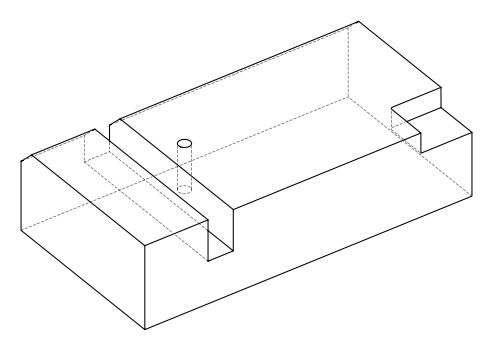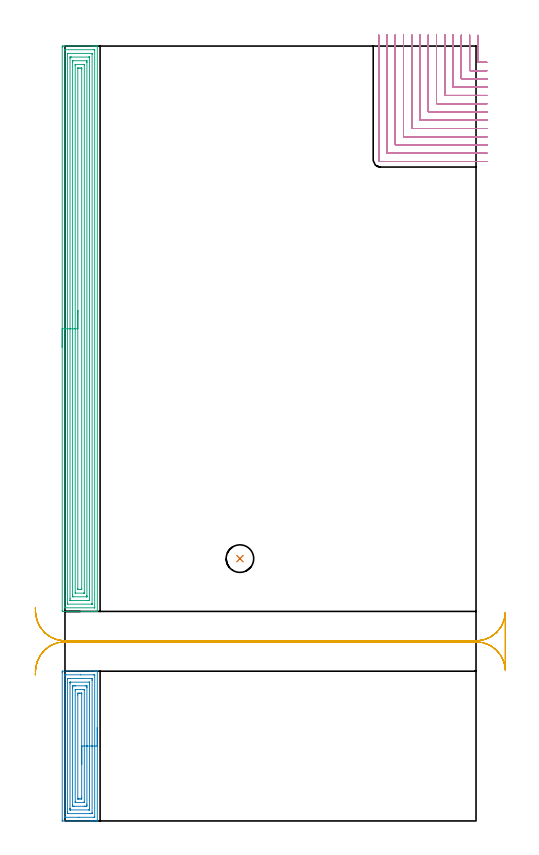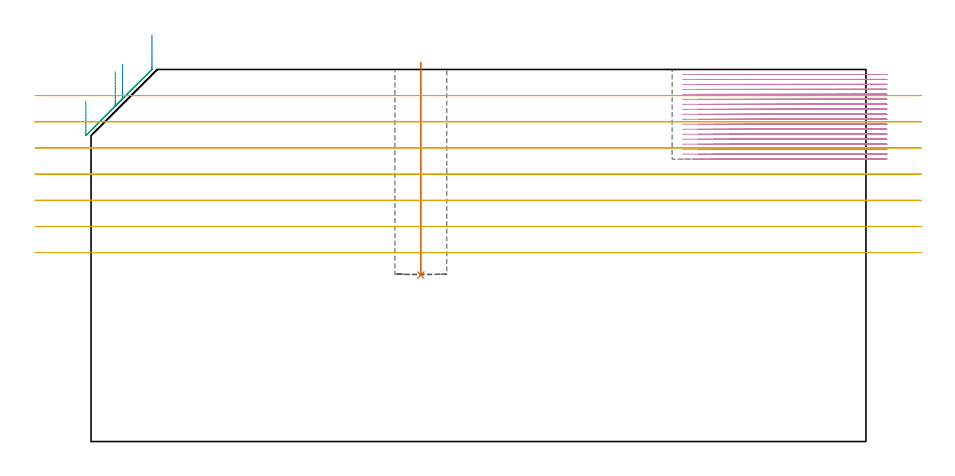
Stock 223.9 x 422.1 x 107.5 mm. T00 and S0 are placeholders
(PLAN: 5 operations, 3 tool changes, 70.7 min)
(1 INDEXABLE_INSERT_DRILL_BLIND_HOLE_FROM_SOLID | STEP1POCKET | NXT0302_001 | 0.25 min | 10440 mm3)
(2 AREA_MILL | FG_CHAMFER_SURFACE | UGT0205_001 | 4.91 min | 16304 mm3)
(3 AREA_MILL_1 | FG_CHAMFER_SURFACE_1 | UGT0205_001 | 17.59 min | 57602 mm3)
(4 MILL_CORNER_NOTCH_RECTANGULAR | CORNER_NOTCH_RECTANGULAR | NXT0201_008 | Follow Part, ap 1.5, ae 75% | 39.68 min | 95524 mm3)
(5 MILL_RECTANGULAR_SLOT | SLOT_RECTANGULAR | UGT0201_004 | Follow Part, ap 8, ae 75% | 8.25 min | 382203 mm3)
(TOOL NXT0302_001 | Index. Insert Drill 15mm [880-D1500L20-05] | D15 PA176 FL75 Z2)
(TOOL UGT0205_001 | Chamfer Mill 20 x 3 x 45 deg. | D20 FL50 Z2)
(TOOL NXT0201_008 | ENDMILL 6mm [2P460-0600-NA 1630] | D6 FL26 Z6)
(TOOL UGT0201_004 | End Mill 32 mm | D32 FL53 Z6)
(OP 1 INDEXABLE_INSERT_DRILL_BLIND_HOLE_FROM_SOLID)
G17 G21 G94 G90
T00 M6
G54
G17 G0 G90 X95.3 Y142.9 S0 M3
G43 Z117.5 H1
G94 G81 G98 Z48.1 F250. R109.5
G80
M5
M2
(OP 2 AREA_MILL)
G17 G21 G94 G90
T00 M6
G54
G17 G0 G90 X17.6 Y50.8 S1061 M3
G43 Z117.5 H0
G94 G1 Y50.762 Z116.628 F250.
Y50.648 Z115.763
Y50.459 Z114.912
Y50.197 Z114.08
Y49.863 Z113.274
Y49.46 Z112.5
Y48.992 Z111.764
Y48.46 Z111.072
Y47.871 Z110.429
Y47.228 Z109.839
Y46.536 Z109.308
Y45.8 Z108.84
Y45.026 Z108.437
Y44.22 Z108.103
Y43.388 Z107.841
Y42.537 Z107.652
Y41.672 Z107.538
Y40.8 Z107.5
Y0.167
X17.597 Y0.01 Z107.488
X17.539 Y0.007 Z107.43
X17.138 Y0. Z107.038
X16.758 Z106.657
X16.09 Z105.985
X14.862 Z104.759
X14.303 Z104.197
X13.689 Z103.585
X-1.163 Y0.001 Z88.734
X-1.492 Y0.01 Z88.406
X-1.499 Y0.337 Z88.399
Y0.356
X-1.5 Y80.986 Z88.4
X-1.496 Y81.598 Z88.401
Y81.599 Z88.402
X13.689 Y81.6 Z103.585
X16.09 Z105.985
X16.758 Z106.657
X17.138 Z107.038
X17.539 Y81.593 Z107.43
X17.597 Y81.59 Z107.488
X17.6 Y81.433 Z107.5
Y40.8
X16.186 Z106.086
X16.185 Y2.304 Z106.085
X16.184 Y2.208 Z106.084
X16.179 Y2.024 Z106.079
X16.09 Y2.01 Z105.99
X15.595 Y2.001 Z105.495
X7.556 Y2. Z97.456
X0.41 Z90.31
X0.01 Y2.002 Z89.91
X-0.046 Y2.005 Z89.854
X-0.075 Y2.009 Z89.825
X-0.08 Y2.112 Z89.82
X-0.085 Y2.303 Z89.815
X-0.086 Y2.4 Z89.814
Y2.496
X-0.085 Y79.296 Z89.815
X-0.084 Y79.393 Z89.816
X-0.079 Y79.576 Z89.821
X0.01 Y79.59 Z89.91
X0.505 Y79.599 Z90.405
X8.544 Y79.6 Z98.444
X15.69 Z105.59
X16.09 Y79.598 Z105.99
X16.146 Y79.595 Z106.046
X16.175 Y79.591 Z106.075
X16.18 Y79.488 Z106.08
X16.185 Y79.296 Z106.085
X16.186 Y79.2 Z106.086
Y79.104
Y40.8
X14.771 Z104.671
Y4.611
X14.77 Y4.186 Z104.67
X14.767 Y4.069 Z104.667
X14.765 Y4.019 Z104.665
X14.674 Y4.01 Z104.574
X14.487 Y4.002 Z104.387
X14.303 Y4.001 Z104.203
X13.595 Y4. Z103.495
X1.611 Y4.001 Z91.511
X1.487 Y4.002 Z91.387
X1.389 Y4.007 Z91.289
X1.335 Y4.012 Z91.235
X1.333 Y4.031 Z91.233
X1.331 Y4.186 Z91.231
X1.329 Y4.654 Z91.229
X1.328 Y5.079 Z91.228
X1.329 Y76.989 Z91.229
X1.33 Y77.414 Z91.23
X1.333 Y77.531 Z91.233
X1.335 Y77.581 Z91.235
X1.426 Y77.59 Z91.326
X1.613 Y77.598 Z91.513
X1.797 Y77.599 Z91.697
X2.505 Y77.6 Z92.405
X14.489 Y77.599 Z104.389
X14.612 Y77.598 Z104.512
X14.711 Y77.593 Z104.611
X14.765 Y77.588 Z104.665
X14.767 Y77.569 Z104.667
X14.769 Y77.414 Z104.669
X14.771 Y76.946 Z104.671
Y76.521
Y40.8
X13.357 Z103.257
Y6.865
X13.351 Y6.031 Z103.251
X13.348 Y6.01 Z103.248
X13.327 Y6.006 Z103.227
X13.273 Y6.002 Z103.173
X13.165 Y6. Z103.065
X12.949 Z102.849
X2.929 Z92.829
X2.825 Y6.002 Z92.725
X2.773 Y6.006 Z92.673
X2.752 Y6.01 Z92.652
X2.75 Y6.023 Z92.65
X2.743 Y6.812 Z92.643
Y6.865
Y74.735
X2.749 Y75.569 Z92.649
X2.752 Y75.59 Z92.652
X2.773 Y75.594 Z92.673
X2.827 Y75.598 Z92.727
X2.935 Y75.6 Z92.835
X3.151 Z93.051
X13.171 Z103.071
X13.275 Y75.598 Z103.175
X13.327 Y75.594 Z103.227
X13.348 Y75.59 Z103.248
X13.35 Y75.577 Z103.25
X13.357 Y74.788 Z103.257
Y74.735
Y40.8
X11.943 Z101.843
Y9.224
X11.942 Y8.651 Z101.842
X11.94 Y8.334 Z101.84
X11.936 Y8.021 Z101.836
X11.623 Y8.009 Z101.523
X11.378 Y8.002 Z101.278
X10.73 Y8. Z100.63
X10.488 Z100.388
X5.128 Z95.028
X4.477 Y8.002 Z94.377
X4.231 Y8.004 Z94.131
X4.176 Y8.01 Z94.076
X4.164 Y8.026 Z94.064
X4.162 Y8.073 Z94.062
X4.158 Y8.651 Z94.058
X4.157 Y8.971 Z94.057
Y72.376
X4.158 Y72.949 Z94.058
X4.16 Y73.266 Z94.06
X4.164 Y73.579 Z94.064
X4.477 Y73.591 Z94.377
X4.722 Y73.598 Z94.622
X5.37 Y73.6 Z95.27
X5.612 Z95.512
X10.972 Z100.872
X11.623 Y73.599 Z101.523
X11.869 Y73.596 Z101.769
X11.924 Y73.59 Z101.824
X11.936 Y73.574 Z101.836
X11.938 Y73.527 Z101.838
X11.942 Y72.949 Z101.842
X11.943 Y72.63 Z101.843
Y40.8
X10.529 Z100.429
X10.528 Y10.437 Z100.428
X10.524 Y10.091 Z100.424
X10.522 Y10.014 Z100.422
X10.419 Y10.007 Z100.319
X10.273 Y10.001 Z100.173
X5.806 Z95.706
X5.624 Y10.006 Z95.524
X5.588 Y10.009 Z95.488
X5.578 Y10.072 Z95.478
X5.573 Y10.234 Z95.473
X5.572 Y10.437 Z95.472
Y71.163
X5.576 Y71.509 Z95.476
X5.578 Y71.586 Z95.478
X5.681 Y71.593 Z95.581
X5.827 Y71.599 Z95.727
X10.294 Z100.194
X10.476 Y71.594 Z100.376
X10.512 Y71.591 Z100.412
X10.522 Y71.528 Z100.422
X10.527 Y71.366 Z100.427
X10.528 Y71.163 Z100.428
X10.529 Y40.8 Z100.429
X9.115 Z99.015
X9.114 Y12.945 Z99.014
X9.111 Y12.223 Z99.011
X9.108 Y12.058 Z99.008
X9.104 Y12.01 Z99.004
X9.055 Y12.007 Z98.955
X8.943 Y12.004 Z98.843
X8.273 Y12. Z98.173
X8.05 Z97.95
X7.38 Z97.28
X7.157 Y12.001 Z97.057
X7.082 Y12.003 Z96.982
X7.024 Y12.008 Z96.924
X6.992 Y12.012 Z96.892
X6.991 Y12.052 Z96.891
X6.987 Y12.223 Z96.887
X6.986 Y12.394 Z96.886
Y68.655
X6.989 Y69.377 Z96.889
X6.992 Y69.542 Z96.892
X6.996 Y69.59 Z96.896
X7.045 Y69.593 Z96.945
X7.157 Y69.596 Z97.057
X7.827 Y69.6 Z97.727
X8.05 Z97.95
X8.72 Z98.62
X8.943 Y69.599 Z98.843
X9.018 Y69.597 Z98.918
X9.076 Y69.592 Z98.976
X9.108 Y69.588 Z99.008
X9.109 Y69.548 Z99.009
X9.113 Y69.377 Z99.013
X9.114 Y69.206 Z99.014
X9.115 Y40.8 Z99.015
Y39.928 Z99.053
Y39.064 Z99.166
Y38.212 Z99.355
Y37.38 Z99.618
Y36.574 Z99.951
Y35.8 Z100.354
Y35.064 Z100.823
Y34.372 Z101.354
Y33.729 Z101.944
Y33.14 Z102.587
Y32.609 Z103.279
Y32.14 Z104.015
Y31.737 Z104.788
Y31.403 Z105.594
Y31.141 Z106.426
Y30.952 Z107.278
Y30.838 Z108.143
Y30.8 Z109.015
G0 Z117.5
M5
M2
(OP 3 AREA_MILL_1)
G17 G21 G94 G90
T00 M6
G54
G17 G0 G90 X-1.5 Y258.1 S1061 M3
G43 Z117.5 H0
Z98.4
G94 G1 Y258.138 Z97.528 F250.
Y258.252 Z96.664
Y258.441 Z95.812
Y258.703 Z94.98
Y259.037 Z94.174
Y259.44 Z93.4
Y259.908 Z92.664
Y260.44 Z91.972
Y261.029 Z91.329
Y261.672 Z90.74
Y262.364 Z90.209
Y263.1 Z89.74
Y263.874 Z89.337
Y264.68 Z89.003
Y265.512 Z88.741
Y266.364 Z88.552
Y267.228 Z88.438
Y268.1 Z88.4
X-1.499 Y421.469 Z88.401
X-1.494 Y422.08 Z88.404
X-1.492 Y422.093 Z88.406
X-0.883 Y422.097 Z89.015
X-0.252 Y422.1 Z89.645
X14.303 Z104.198
X15.722 Z105.619
X16.09 Z105.985
X16.824 Z106.724
X17.092 Z106.992
X17.532 Y422.093 Z107.424
X17.597 Y422.09 Z107.488
X17.6 Y421.916 Z107.5
Y114.284
X17.597 Y114.11 Z107.488
X17.557 Y114.104 Z107.449
X17.53 Y114.102 Z107.422
X17.092 Y114.1 Z106.992
X16.824 Z106.724
X16.09 Z105.985
X14.829 Z104.726
X13.41 Z103.305
X-1.146 Z88.751
X-1.492 Y114.11 Z88.406
X-1.499 Y114.454 Z88.4
Y114.466
X-1.5 Y268.1
X-0.086 Z89.814
X-0.085 Y419.776 Z89.815
X-0.084 Y419.873 Z89.816
X-0.079 Y420.064 Z89.821
X-0.075 Y420.092 Z89.825
X-0.067 Y420.094 Z89.833
X-0.042 Y420.097 Z89.858
X0.01 Y420.099 Z89.91
X15.671 Z105.571
X16.09 Y420.095 Z105.99
X16.149 Y420.092 Z106.049
X16.179 Y420.088 Z106.079
X16.185 Y419.68 Z106.085
Y116.424
X16.184 Y116.327 Z106.084
X16.179 Y116.136 Z106.079
X16.175 Y116.108 Z106.075
X16.167 Y116.106 Z106.067
X16.142 Y116.103 Z106.042
X16.09 Y116.101 Z105.99
X0.429 Z90.329
X0.01 Y116.105 Z89.91
X-0.049 Y116.108 Z89.851
X-0.079 Y116.112 Z89.821
X-0.086 Y116.52 Z89.814
Y268.1
X1.328 Z91.228
X1.329 Y417.892 Z91.229
Y418.009
X1.332 Y418.067 Z91.232
X1.335 Y418.087 Z91.235
X1.382 Y418.092 Z91.282
X1.59 Y418.099 Z91.49
X14.511 Z104.411
X14.649 Y418.095 Z104.549
X14.755 Y418.09 Z104.655
X14.764 Y418.046 Z104.664
X14.768 Y417.892 Z104.668
X14.771 Y417.423 Z104.671
Y118.308
X14.77 Y118.191 Z104.67
X14.768 Y118.133 Z104.668
X14.765 Y118.113 Z104.665
X14.718 Y118.108 Z104.618
X14.51 Y118.101 Z104.41
X1.589 Z91.489
X1.451 Y118.105 Z91.351
X1.345 Y118.11 Z91.245
X1.335 Y118.154 Z91.235
X1.332 Y118.308 Z91.232
X1.329 Y118.777 Z91.229
X1.328 Y268.1 Z91.228
X2.743 Z92.643
Y415.209
X2.749 Y416.045 Z92.649
X2.755 Y416.09 Z92.655
X2.805 Y416.095 Z92.705
X2.916 Y416.098 Z92.816
X3.139 Y416.1 Z93.039
X3.584 Z93.484
X12.963 Z102.863
X13.184 Y416.098 Z103.084
X13.295 Y416.095 Z103.195
X13.345 Y416.09 Z103.245
X13.35 Y416.055 Z103.25
X13.357 Y415.262 Z103.257
Y415.209
Y120.991
X13.351 Y120.156 Z103.251
X13.345 Y120.11 Z103.245
X13.295 Y120.106 Z103.195
X13.184 Y120.102 Z103.084
X12.961 Y120.1 Z102.861
X12.516 Z102.416
X3.137 Z93.037
X2.916 Y120.102 Z92.816
X2.805 Y120.105 Z92.705
X2.755 Y120.11 Z92.655
X2.75 Y120.145 Z92.65
X2.743 Y120.938 Z92.643
Y120.991
Y268.1
X4.157 Z94.057
Y413.42
X4.158 Y413.739 Z94.058
X4.164 Y414.06 Z94.064
X4.165 Y414.091 Z94.065
X4.181 Y414.094 Z94.081
X4.222 Y414.098 Z94.122
X4.307 Y414.1 Z94.207
X4.477 Z94.377
X11.623 Y414.099 Z101.523
X11.841 Y414.097 Z101.741
X11.922 Y414.09 Z101.822
X11.936 Y414.066 Z101.836
X11.939 Y413.999 Z101.839
X11.942 Y413.42 Z101.842
X11.943 Y413.1 Z101.843
Y122.78
X11.942 Y122.461 Z101.842
X11.936 Y122.14 Z101.836
X11.935 Y122.109 Z101.835
X11.919 Y122.106 Z101.819
X11.878 Y122.102 Z101.778
X11.793 Y122.101 Z101.693
X11.623 Y122.1 Z101.523
X4.477 Y122.101 Z94.377
X4.259 Y122.103 Z94.159
X4.178 Y122.11 Z94.078
X4.164 Y122.134 Z94.064
X4.161 Y122.202 Z94.061
X4.158 Y122.78 Z94.058
X4.157 Y123.1 Z94.057
Y268.1
X5.571 Z95.471
X5.572 Y411.632 Z95.472
X5.575 Y411.978 Z95.475
X5.578 Y412.062 Z95.478
X5.588 Y412.09 Z95.488
X5.64 Y412.094 Z95.54
X5.797 Y412.099 Z95.697
X10.263 Z100.163
X10.475 Y412.094 Z100.375
X10.521 Y412.09 Z100.421
X10.525 Y412.011 Z100.425
X10.528 Y411.834 Z100.428
Y124.568
X10.525 Y124.222 Z100.425
X10.522 Y124.138 Z100.422
X10.512 Y124.11 Z100.412
X10.46 Y124.106 Z100.36
X10.303 Y124.101 Z100.203
X5.837 Z95.737
X5.625 Y124.106 Z95.525
X5.579 Y124.11 Z95.479
X5.575 Y124.189 Z95.475
X5.572 Y124.366 Z95.472
X5.571 Y268.1 Z95.471
X6.985 Z96.885
X6.986 Y409.843 Z96.886
X6.987 Y410.014 Z96.887
X6.99 Y410.071 Z96.89
X6.992 Y410.086 Z96.892
X6.999 Y410.09 Z96.899
X7.029 Y410.094 Z96.929
X7.157 Y410.098 Z97.057
X7.794 Y410.1 Z97.694
X8.687 Z98.587
X8.943 Y410.098 Z98.843
X9.029 Y410.096 Z98.929
X9.096 Y410.09 Z98.996
X9.108 Y410.086 Z99.008
X9.11 Y410.063 Z99.01
X9.112 Y410.015 Z99.012
X9.114 Y409.843 Z99.014
X9.115 Y409.672 Z99.015
X9.114 Y126.357 Z99.014
X9.113 Y126.187 Z99.013
X9.11 Y126.129 Z99.01
X9.108 Y126.114 Z99.008
X9.101 Y126.11 Z99.001
X9.071 Y126.106 Z98.971
X8.943 Y126.102 Z98.843
X8.306 Y126.1 Z98.206
X7.413 Z97.313
X7.157 Y126.102 Z97.057
X7.071 Y126.105 Z96.971
X7.004 Y126.11 Z96.904
X6.992 Y126.114 Z96.892
X6.99 Y126.137 Z96.89
X6.987 Y126.185 Z96.887
X6.986 Y126.357 Z96.886
X6.985 Y126.528 Z96.885
Y268.1
Y268.972 Z96.923
Y269.837 Z97.037
Y270.688 Z97.226
Y271.52 Z97.488
Y272.326 Z97.822
Y273.1 Z98.225
Y273.836 Z98.694
Y274.528 Z99.225
Y275.171 Z99.814
Y275.76 Z100.457
Y276.292 Z101.15
Y276.76 Z101.885
Y277.163 Z102.659
Y277.497 Z103.465
Y277.759 Z104.297
Y277.948 Z105.149
Y278.062 Z106.014
Y278.1 Z106.885
G0 Z117.5
M5
M2
(OP 4 MILL_CORNER_NOTCH_RECTANGULAR)
G17 G21 G94 G90
T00 M6
G54
G17 G0 G90 X224.9 Y427.928 S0 M3
G43 Z117.5 H1
Z106.061
G94 G1 Y424.928 F250.
Y413.496 F500.
G3 X225.196 Y413.2 R0.3
G1 X226.9
X229.9 F250.
G0 Z117.5
X220.4 Y428.1
Z106.061
G1 Y425.1
Y408.996 F500.
G3 X220.696 Y408.7 R0.3
G1 X226.9
X229.9 F250.
G0 Z117.5
X215.9 Y428.1
Z106.061
G1 Y425.1
Y404.496 F500.
G3 X216.196 Y404.2 R0.3
G1 X226.9
X229.9 F250.
G0 Z117.5
X211.4 Y428.1
Z106.061
G1 Y425.1
Y399.997 F500.
G3 X211.697 Y399.7 R0.3
G1 X226.9
X229.9 F250.
G0 Z117.5
X206.9 Y428.1
Z106.061
G1 Y425.1
Y395.497 F500.
G3 X207.197 Y395.2 R0.3
G1 X226.9
X229.9 F250.
G0 Z117.5
X202.4 Y428.1
Z106.061
G1 Y425.1
Y390.997 F500.
G3 X202.697 Y390.7 R0.3
G1 X226.9
X229.9 F250.
G0 Z117.5
X197.9 Y428.1
Z106.061
G1 Y425.1
Y386.497 F500.
G3 X198.197 Y386.2 R0.3
G1 X226.9
X229.9 F250.
G0 Z117.5
X193.4 Y428.1
Z106.061
G1 Y425.1
Y381.997 F500.
G3 X193.697 Y381.7 R0.3
G1 X226.9
X229.9 F250.
G0 Z117.5
X188.9 Y428.1
Z106.061
G1 Y425.1
Y377.497 F500.
G3 X189.197 Y377.2 R0.3
G1 X226.9
X229.9 F250.
G0 Z117.5
X184.4 Y428.1
Z106.061
G1 Y425.1
Y372.997 F500.
G3 X184.697 Y372.7 R0.3
G1 X226.9
X229.9 F250.
G0 Z117.5
X179.9 Y428.1
Z106.061
G1 Y425.1
Y368.497 F500.
G3 X180.197 Y368.2 R0.3
G1 X226.9
X229.9 F250.
G0 Z117.5
X175.4 Y428.1
Z106.061
G1 Y425.1
Y363.997 F500.
G3 X175.697 Y363.7 R0.3
G1 X226.9
X229.9 F250.
G0 Z117.5
X170.9 Y428.1
Z106.061
G1 Y425.1
Y359.9 F500.
G3 X171.6 Y359.2 R0.7
G1 X226.9
X229.9 F250.
G0 Z117.5
X224.9 Y427.928
Z104.622
G1 Y424.928
Y413.496 F500.
G3 X225.196 Y413.2 R0.3
G1 X226.9
X229.9 F250.
G0 Z117.5
X220.4 Y428.1
Z104.622
G1 Y425.1
Y408.996 F500.
G3 X220.696 Y408.7 R0.3
G1 X226.9
X229.9 F250.
G0 Z117.5
X215.9 Y428.1
Z104.622
G1 Y425.1
Y404.496 F500.
G3 X216.196 Y404.2 R0.3
G1 X226.9
X229.9 F250.
G0 Z117.5
X211.4 Y428.1
Z104.622
G1 Y425.1
Y399.997 F500.
G3 X211.697 Y399.7 R0.3
G1 X226.9
X229.9 F250.
G0 Z117.5
X206.9 Y428.1
Z104.622
G1 Y425.1
Y395.497 F500.
G3 X207.197 Y395.2 R0.3
G1 X226.9
X229.9 F250.
G0 Z117.5
X202.4 Y428.1
Z104.622
G1 Y425.1
Y390.997 F500.
G3 X202.697 Y390.7 R0.3
G1 X226.9
X229.9 F250.
G0 Z117.5
X197.9 Y428.1
Z104.622
G1 Y425.1
Y386.497 F500.
G3 X198.197 Y386.2 R0.3
G1 X226.9
X229.9 F250.
G0 Z117.5
X193.4 Y428.1
Z104.622
G1 Y425.1
Y381.997 F500.
G3 X193.697 Y381.7 R0.3
G1 X226.9
X229.9 F250.
G0 Z117.5
X188.9 Y428.1
Z104.622
G1 Y425.1
Y377.497 F500.
G3 X189.197 Y377.2 R0.3
G1 X226.9
X229.9 F250.
G0 Z117.5
X184.4 Y428.1
Z104.622
G1 Y425.1
Y372.997 F500.
G3 X184.697 Y372.7 R0.3
G1 X226.9
X229.9 F250.
G0 Z117.5
X179.9 Y428.1
Z104.622
G1 Y425.1
Y368.497 F500.
G3 X180.197 Y368.2 R0.3
G1 X226.9
X229.9 F250.
G0 Z117.5
X175.4 Y428.1
Z104.622
G1 Y425.1
Y363.997 F500.
G3 X175.697 Y363.7 R0.3
G1 X226.9
X229.9 F250.
G0 Z117.5
X170.9 Y428.1
Z104.622
G1 Y425.1
Y359.9 F500.
G3 X171.6 Y359.2 R0.7
G1 X226.9
X229.9 F250.
G0 Z117.5
X224.9 Y427.928
Z103.183
G1 Y424.928
Y413.496 F500.
G3 X225.196 Y413.2 R0.3
G1 X226.9
X229.9 F250.
G0 Z117.5
X220.4 Y428.1
Z103.183
G1 Y425.1
Y408.996 F500.
G3 X220.696 Y408.7 R0.3
G1 X226.9
X229.9 F250.
G0 Z117.5
X215.9 Y428.1
Z103.183
G1 Y425.1
Y404.496 F500.
G3 X216.196 Y404.2 R0.3
G1 X226.9
X229.9 F250.
G0 Z117.5
X211.4 Y428.1
Z103.183
G1 Y425.1
Y399.997 F500.
G3 X211.697 Y399.7 R0.3
G1 X226.9
X229.9 F250.
G0 Z117.5
X206.9 Y428.1
Z103.183
G1 Y425.1
Y395.497 F500.
G3 X207.197 Y395.2 R0.3
G1 X226.9
X229.9 F250.
G0 Z117.5
X202.4 Y428.1
Z103.183
G1 Y425.1
Y390.997 F500.
G3 X202.697 Y390.7 R0.3
G1 X226.9
X229.9 F250.
G0 Z117.5
X197.9 Y428.1
Z103.183
G1 Y425.1
Y386.497 F500.
G3 X198.197 Y386.2 R0.3
G1 X226.9
X229.9 F250.
G0 Z117.5
X193.4 Y428.1
Z103.183
G1 Y425.1
Y381.997 F500.
G3 X193.697 Y381.7 R0.3
G1 X226.9
X229.9 F250.
G0 Z117.5
X188.9 Y428.1
Z103.183
G1 Y425.1
Y377.497 F500.
G3 X189.197 Y377.2 R0.3
G1 X226.9
X229.9 F250.
G0 Z117.5
X184.4 Y428.1
Z103.183
G1 Y425.1
Y372.997 F500.
G3 X184.697 Y372.7 R0.3
G1 X226.9
X229.9 F250.
G0 Z117.5
X179.9 Y428.1
Z103.183
G1 Y425.1
Y368.497 F500.
G3 X180.197 Y368.2 R0.3
G1 X226.9
X229.9 F250.
G0 Z117.5
X175.4 Y428.1
Z103.183
G1 Y425.1
Y363.997 F500.
G3 X175.697 Y363.7 R0.3
G1 X226.9
X229.9 F250.
G0 Z117.5
X170.9 Y428.1
Z103.183
G1 Y425.1
Y359.9 F500.
G3 X171.6 Y359.2 R0.7
G1 X226.9
X229.9 F250.
G0 Z117.5
X224.9 Y427.928
Z101.744
G1 Y424.928
Y413.496 F500.
G3 X225.196 Y413.2 R0.3
G1 X226.9
X229.9 F250.
G0 Z117.5
X220.4 Y428.1
Z101.744
G1 Y425.1
Y408.996 F500.
G3 X220.696 Y408.7 R0.3
G1 X226.9
X229.9 F250.
G0 Z117.5
X215.9 Y428.1
Z101.744
G1 Y425.1
Y404.496 F500.
G3 X216.196 Y404.2 R0.3
G1 X226.9
X229.9 F250.
G0 Z117.5
X211.4 Y428.1
Z101.744
G1 Y425.1
Y399.997 F500.
G3 X211.697 Y399.7 R0.3
G1 X226.9
X229.9 F250.
G0 Z117.5
X206.9 Y428.1
Z101.744
G1 Y425.1
Y395.497 F500.
G3 X207.197 Y395.2 R0.3
G1 X226.9
X229.9 F250.
G0 Z117.5
X202.4 Y428.1
Z101.744
G1 Y425.1
Y390.997 F500.
G3 X202.697 Y390.7 R0.3
G1 X226.9
X229.9 F250.
G0 Z117.5
X197.9 Y428.1
Z101.744
G1 Y425.1
Y386.497 F500.
G3 X198.197 Y386.2 R0.3
G1 X226.9
X229.9 F250.
G0 Z117.5
X193.4 Y428.1
Z101.744
G1 Y425.1
Y381.997 F500.
G3 X193.697 Y381.7 R0.3
G1 X226.9
X229.9 F250.
G0 Z117.5
X188.9 Y428.1
Z101.744
G1 Y425.1
Y377.497 F500.
G3 X189.197 Y377.2 R0.3
G1 X226.9
X229.9 F250.
G0 Z117.5
X184.4 Y428.1
Z101.744
G1 Y425.1
Y372.997 F500.
G3 X184.697 Y372.7 R0.3
G1 X226.9
X229.9 F250.
G0 Z117.5
X179.9 Y428.1
Z101.744
G1 Y425.1
Y368.497 F500.
G3 X180.197 Y368.2 R0.3
G1 X226.9
X229.9 F250.
G0 Z117.5
X175.4 Y428.1
Z101.744
G1 Y425.1
Y363.997 F500.
G3 X175.697 Y363.7 R0.3
G1 X226.9
X229.9 F250.
G0 Z117.5
X170.9 Y428.1
Z101.744
G1 Y425.1
Y359.9 F500.
G3 X171.6 Y359.2 R0.7
G1 X226.9
X229.9 F250.
G0 Z117.5
X224.9 Y427.928
Z100.305
G1 Y424.928
Y413.496 F500.
G3 X225.196 Y413.2 R0.3
G1 X226.9
X229.9 F250.
G0 Z117.5
X220.4 Y428.1
Z100.305
G1 Y425.1
Y408.996 F500.
G3 X220.696 Y408.7 R0.3
G1 X226.9
X229.9 F250.
G0 Z117.5
X215.9 Y428.1
Z100.305
G1 Y425.1
Y404.496 F500.
G3 X216.196 Y404.2 R0.3
G1 X226.9
X229.9 F250.
G0 Z117.5
X211.4 Y428.1
Z100.305
G1 Y425.1
Y399.997 F500.
G3 X211.697 Y399.7 R0.3
G1 X226.9
X229.9 F250.
G0 Z117.5
X206.9 Y428.1
Z100.305
G1 Y425.1
Y395.497 F500.
G3 X207.197 Y395.2 R0.3
G1 X226.9
X229.9 F250.
G0 Z117.5
X202.4 Y428.1
Z100.305
G1 Y425.1
Y390.997 F500.
G3 X202.697 Y390.7 R0.3
G1 X226.9
X229.9 F250.
G0 Z117.5
X197.9 Y428.1
Z100.305
G1 Y425.1
Y386.497 F500.
G3 X198.197 Y386.2 R0.3
G1 X226.9
X229.9 F250.
G0 Z117.5
X193.4 Y428.1
Z100.305
G1 Y425.1
Y381.997 F500.
G3 X193.697 Y381.7 R0.3
G1 X226.9
X229.9 F250.
G0 Z117.5
X188.9 Y428.1
Z100.305
G1 Y425.1
Y377.497 F500.
G3 X189.197 Y377.2 R0.3
G1 X226.9
X229.9 F250.
G0 Z117.5
X184.4 Y428.1
Z100.305
G1 Y425.1
Y372.997 F500.
G3 X184.697 Y372.7 R0.3
G1 X226.9
X229.9 F250.
G0 Z117.5
X179.9 Y428.1
Z100.305
G1 Y425.1
Y368.497 F500.
G3 X180.197 Y368.2 R0.3
G1 X226.9
X229.9 F250.
G0 Z117.5
X175.4 Y428.1
Z100.305
G1 Y425.1
Y363.997 F500.
G3 X175.697 Y363.7 R0.3
G1 X226.9
X229.9 F250.
G0 Z117.5
X170.9 Y428.1
Z100.305
G1 Y425.1
Y359.9 F500.
G3 X171.6 Y359.2 R0.7
G1 X226.9
X229.9 F250.
G0 Z117.5
X224.9 Y427.928
Z98.867
G1 Y424.928
Y413.496 F500.
G3 X225.196 Y413.2 R0.3
G1 X226.9
X229.9 F250.
G0 Z117.5
X220.4 Y428.1
Z98.867
G1 Y425.1
Y408.996 F500.
G3 X220.696 Y408.7 R0.3
G1 X226.9
X229.9 F250.
G0 Z117.5
X215.9 Y428.1
Z98.867
G1 Y425.1
Y404.496 F500.
G3 X216.196 Y404.2 R0.3
G1 X226.9
X229.9 F250.
G0 Z117.5
X211.4 Y428.1
Z98.867
G1 Y425.1
Y399.997 F500.
G3 X211.697 Y399.7 R0.3
G1 X226.9
X229.9 F250.
G0 Z117.5
X206.9 Y428.1
Z98.867
G1 Y425.1
Y395.497 F500.
G3 X207.197 Y395.2 R0.3
G1 X226.9
X229.9 F250.
G0 Z117.5
X202.4 Y428.1
Z98.867
G1 Y425.1
Y390.997 F500.
G3 X202.697 Y390.7 R0.3
G1 X226.9
X229.9 F250.
G0 Z117.5
X197.9 Y428.1
Z98.867
G1 Y425.1
Y386.497 F500.
G3 X198.197 Y386.2 R0.3
G1 X226.9
X229.9 F250.
G0 Z117.5
X193.4 Y428.1
Z98.867
G1 Y425.1
Y381.997 F500.
G3 X193.697 Y381.7 R0.3
G1 X226.9
X229.9 F250.
G0 Z117.5
X188.9 Y428.1
Z98.867
G1 Y425.1
Y377.497 F500.
G3 X189.197 Y377.2 R0.3
G1 X226.9
X229.9 F250.
G0 Z117.5
X184.4 Y428.1
Z98.867
G1 Y425.1
Y372.997 F500.
G3 X184.697 Y372.7 R0.3
G1 X226.9
X229.9 F250.
G0 Z117.5
X179.9 Y428.1
Z98.867
G1 Y425.1
Y368.497 F500.
G3 X180.197 Y368.2 R0.3
G1 X226.9
X229.9 F250.
G0 Z117.5
X175.4 Y428.1
Z98.867
G1 Y425.1
Y363.997 F500.
G3 X175.697 Y363.7 R0.3
G1 X226.9
X229.9 F250.
G0 Z117.5
X170.9 Y428.1
Z98.867
G1 Y425.1
Y359.9 F500.
G3 X171.6 Y359.2 R0.7
G1 X226.9
X229.9 F250.
G0 Z117.5
X224.9 Y427.928
Z97.428
G1 Y424.928
Y413.496 F500.
G3 X225.196 Y413.2 R0.3
G1 X226.9
X229.9 F250.
G0 Z117.5
X220.4 Y428.1
Z97.428
G1 Y425.1
Y408.996 F500.
G3 X220.696 Y408.7 R0.3
G1 X226.9
X229.9 F250.
G0 Z117.5
X215.9 Y428.1
Z97.428
G1 Y425.1
Y404.496 F500.
G3 X216.196 Y404.2 R0.3
G1 X226.9
X229.9 F250.
G0 Z117.5
X211.4 Y428.1
Z97.428
G1 Y425.1
Y399.997 F500.
G3 X211.697 Y399.7 R0.3
G1 X226.9
X229.9 F250.
G0 Z117.5
X206.9 Y428.1
Z97.428
G1 Y425.1
Y395.497 F500.
G3 X207.197 Y395.2 R0.3
G1 X226.9
X229.9 F250.
G0 Z117.5
X202.4 Y428.1
Z97.428
G1 Y425.1
Y390.997 F500.
G3 X202.697 Y390.7 R0.3
G1 X226.9
X229.9 F250.
G0 Z117.5
X197.9 Y428.1
Z97.428
G1 Y425.1
Y386.497 F500.
G3 X198.197 Y386.2 R0.3
G1 X226.9
X229.9 F250.
G0 Z117.5
X193.4 Y428.1
Z97.428
G1 Y425.1
Y381.997 F500.
G3 X193.697 Y381.7 R0.3
G1 X226.9
X229.9 F250.
G0 Z117.5
X188.9 Y428.1
Z97.428
G1 Y425.1
Y377.497 F500.
G3 X189.197 Y377.2 R0.3
G1 X226.9
X229.9 F250.
G0 Z117.5
X184.4 Y428.1
Z97.428
G1 Y425.1
Y372.997 F500.
G3 X184.697 Y372.7 R0.3
G1 X226.9
X229.9 F250.
G0 Z117.5
X179.9 Y428.1
Z97.428
G1 Y425.1
Y368.497 F500.
G3 X180.197 Y368.2 R0.3
G1 X226.9
X229.9 F250.
G0 Z117.5
X175.4 Y428.1
Z97.428
G1 Y425.1
Y363.997 F500.
G3 X175.697 Y363.7 R0.3
G1 X226.9
X229.9 F250.
G0 Z117.5
X170.9 Y428.1
Z97.428
G1 Y425.1
Y359.9 F500.
G3 X171.6 Y359.2 R0.7
G1 X226.9
X229.9 F250.
G0 Z117.5
X224.9 Y427.928
Z95.989
G1 Y424.928
Y413.496 F500.
G3 X225.196 Y413.2 R0.3
G1 X226.9
X229.9 F250.
G0 Z117.5
X220.4 Y428.1
Z95.989
G1 Y425.1
Y408.996 F500.
G3 X220.696 Y408.7 R0.3
G1 X226.9
X229.9 F250.
G0 Z117.5
X215.9 Y428.1
Z95.989
G1 Y425.1
Y404.496 F500.
G3 X216.196 Y404.2 R0.3
G1 X226.9
X229.9 F250.
G0 Z117.5
X211.4 Y428.1
Z95.989
G1 Y425.1
Y399.996 F500.
G3 X211.696 Y399.7 R0.3
G1 X226.9
X229.9 F250.
G0 Z117.5
X206.9 Y428.1
Z95.989
G1 Y425.1
Y395.497 F500.
G3 X207.197 Y395.2 R0.3
G1 X226.9
X229.9 F250.
G0 Z117.5
X202.4 Y428.1
Z95.989
G1 Y425.1
Y390.997 F500.
G3 X202.697 Y390.7 R0.3
G1 X226.9
X229.9 F250.
G0 Z117.5
X197.9 Y428.1
Z95.989
G1 Y425.1
Y386.497 F500.
G3 X198.197 Y386.2 R0.3
G1 X226.9
X229.9 F250.
G0 Z117.5
X193.4 Y428.1
Z95.989
G1 Y425.1
Y381.997 F500.
G3 X193.697 Y381.7 R0.3
G1 X226.9
X229.9 F250.
G0 Z117.5
X188.9 Y428.1
Z95.989
G1 Y425.1
Y377.497 F500.
G3 X189.197 Y377.2 R0.3
G1 X226.9
X229.9 F250.
G0 Z117.5
X184.4 Y428.1
Z95.989
G1 Y425.1
Y372.997 F500.
G3 X184.697 Y372.7 R0.3
G1 X226.9
X229.9 F250.
G0 Z117.5
X179.9 Y428.1
Z95.989
G1 Y425.1
Y368.497 F500.
G3 X180.197 Y368.2 R0.3
G1 X226.9
X229.9 F250.
G0 Z117.5
X175.4 Y428.1
Z95.989
G1 Y425.1
Y363.997 F500.
G3 X175.697 Y363.7 R0.3
G1 X226.9
X229.9 F250.
G0 Z117.5
X170.9 Y428.1
Z95.989
G1 Y425.1
Y359.9 F500.
G3 X171.6 Y359.2 R0.7
G1 X226.9
X229.9 F250.
G0 Z117.5
X224.9 Y427.928
Z94.55
G1 Y424.928
Y413.496 F500.
G3 X225.196 Y413.2 R0.3
G1 X226.9
X229.9 F250.
G0 Z117.5
X220.4 Y428.1
Z94.55
G1 Y425.1
Y408.996 F500.
G3 X220.696 Y408.7 R0.3
G1 X226.9
X229.9 F250.
G0 Z117.5
X215.9 Y428.1
Z94.55
G1 Y425.1
Y404.496 F500.
G3 X216.196 Y404.2 R0.3
G1 X226.9
X229.9 F250.
G0 Z117.5
X211.4 Y428.1
Z94.55
G1 Y425.1
Y399.996 F500.
G3 X211.696 Y399.7 R0.3
G1 X226.9
X229.9 F250.
G0 Z117.5
X206.9 Y428.1
Z94.55
G1 Y425.1
Y395.497 F500.
G3 X207.197 Y395.2 R0.3
G1 X226.9
X229.9 F250.
G0 Z117.5
X202.4 Y428.1
Z94.55
G1 Y425.1
Y390.997 F500.
G3 X202.697 Y390.7 R0.3
G1 X226.9
X229.9 F250.
G0 Z117.5
X197.9 Y428.1
Z94.55
G1 Y425.1
Y386.497 F500.
G3 X198.197 Y386.2 R0.3
G1 X226.9
X229.9 F250.
G0 Z117.5
X193.4 Y428.1
Z94.55
G1 Y425.1
Y381.997 F500.
G3 X193.697 Y381.7 R0.3
G1 X226.9
X229.9 F250.
G0 Z117.5
X188.9 Y428.1
Z94.55
G1 Y425.1
Y377.497 F500.
G3 X189.197 Y377.2 R0.3
G1 X226.9
X229.9 F250.
G0 Z117.5
X184.4 Y428.1
Z94.55
G1 Y425.1
Y372.997 F500.
G3 X184.697 Y372.7 R0.3
G1 X226.9
X229.9 F250.
G0 Z117.5
X179.9 Y428.1
Z94.55
G1 Y425.1
Y368.497 F500.
G3 X180.197 Y368.2 R0.3
G1 X226.9
X229.9 F250.
G0 Z117.5
X175.4 Y428.1
Z94.55
G1 Y425.1
Y363.997 F500.
G3 X175.697 Y363.7 R0.3
G1 X226.9
X229.9 F250.
G0 Z117.5
X170.9 Y428.1
Z94.55
G1 Y425.1
Y359.9 F500.
G3 X171.6 Y359.2 R0.7
G1 X226.9
X229.9 F250.
G0 Z117.5
X224.9 Y427.928
Z93.111
G1 Y424.928
Y413.496 F500.
G3 X225.196 Y413.2 R0.3
G1 X226.9
X229.9 F250.
G0 Z117.5
X220.4 Y428.1
Z93.111
G1 Y425.1
Y408.996 F500.
G3 X220.696 Y408.7 R0.3
G1 X226.9
X229.9 F250.
G0 Z117.5
X215.9 Y428.1
Z93.111
G1 Y425.1
Y404.496 F500.
G3 X216.196 Y404.2 R0.3
G1 X226.9
X229.9 F250.
G0 Z117.5
X211.4 Y428.1
Z93.111
G1 Y425.1
Y399.997 F500.
G3 X211.697 Y399.7 R0.3
G1 X226.9
X229.9 F250.
G0 Z117.5
X206.9 Y428.1
Z93.111
G1 Y425.1
Y395.497 F500.
G3 X207.197 Y395.2 R0.3
G1 X226.9
X229.9 F250.
G0 Z117.5
X202.4 Y428.1
Z93.111
G1 Y425.1
Y390.997 F500.
G3 X202.697 Y390.7 R0.3
G1 X226.9
X229.9 F250.
G0 Z117.5
X197.9 Y428.1
Z93.111
G1 Y425.1
Y386.497 F500.
G3 X198.197 Y386.2 R0.3
G1 X226.9
X229.9 F250.
G0 Z117.5
X193.4 Y428.1
Z93.111
G1 Y425.1
Y381.997 F500.
G3 X193.697 Y381.7 R0.3
G1 X226.9
X229.9 F250.
G0 Z117.5
X188.9 Y428.1
Z93.111
G1 Y425.1
Y377.497 F500.
G3 X189.197 Y377.2 R0.3
G1 X226.9
X229.9 F250.
G0 Z117.5
X184.4 Y428.1
Z93.111
G1 Y425.1
Y372.997 F500.
G3 X184.697 Y372.7 R0.3
G1 X226.9
X229.9 F250.
G0 Z117.5
X179.9 Y428.1
Z93.111
G1 Y425.1
Y368.497 F500.
G3 X180.197 Y368.2 R0.3
G1 X226.9
X229.9 F250.
G0 Z117.5
X175.4 Y428.1
Z93.111
G1 Y425.1
Y363.997 F500.
G3 X175.697 Y363.7 R0.3
G1 X226.9
X229.9 F250.
G0 Z117.5
X170.9 Y428.1
Z93.111
G1 Y425.1
Y359.9 F500.
G3 X171.6 Y359.2 R0.7
G1 X226.9
X229.9 F250.
G0 Z117.5
X224.9 Y427.928
Z91.672
G1 Y424.928
Y413.496 F500.
G3 X225.196 Y413.2 R0.3
G1 X226.9
X229.9 F250.
G0 Z117.5
X220.4 Y428.1
Z91.672
G1 Y425.1
Y408.996 F500.
G3 X220.696 Y408.7 R0.3
G1 X226.9
X229.9 F250.
G0 Z117.5
X215.9 Y428.1
Z91.672
G1 Y425.1
Y404.496 F500.
G3 X216.196 Y404.2 R0.3
G1 X226.9
X229.9 F250.
G0 Z117.5
X211.4 Y428.1
Z91.672
G1 Y425.1
Y399.996 F500.
G3 X211.696 Y399.7 R0.3
G1 X226.9
X229.9 F250.
G0 Z117.5
X206.9 Y428.1
Z91.672
G1 Y425.1
Y395.497 F500.
G3 X207.197 Y395.2 R0.3
G1 X226.9
X229.9 F250.
G0 Z117.5
X202.4 Y428.1
Z91.672
G1 Y425.1
Y390.997 F500.
G3 X202.697 Y390.7 R0.3
G1 X226.9
X229.9 F250.
G0 Z117.5
X197.9 Y428.1
Z91.672
G1 Y425.1
Y386.497 F500.
G3 X198.197 Y386.2 R0.3
G1 X226.9
X229.9 F250.
G0 Z117.5
X193.4 Y428.1
Z91.672
G1 Y425.1
Y381.997 F500.
G3 X193.697 Y381.7 R0.3
G1 X226.9
X229.9 F250.
G0 Z117.5
X188.9 Y428.1
Z91.672
G1 Y425.1
Y377.497 F500.
G3 X189.197 Y377.2 R0.3
G1 X226.9
X229.9 F250.
G0 Z117.5
X184.4 Y428.1
Z91.672
G1 Y425.1
Y372.997 F500.
G3 X184.697 Y372.7 R0.3
G1 X226.9
X229.9 F250.
G0 Z117.5
X179.9 Y428.1
Z91.672
G1 Y425.1
Y368.497 F500.
G3 X180.197 Y368.2 R0.3
G1 X226.9
X229.9 F250.
G0 Z117.5
X175.4 Y428.1
Z91.672
G1 Y425.1
Y363.997 F500.
G3 X175.697 Y363.7 R0.3
G1 X226.9
X229.9 F250.
G0 Z117.5
X170.9 Y428.1
Z91.672
G1 Y425.1
Y359.9 F500.
G3 X171.6 Y359.2 R0.7
G1 X226.9
X229.9 F250.
G0 Z117.5
X224.9 Y427.928
Z90.233
G1 Y424.928
Y413.496 F500.
G3 X225.196 Y413.2 R0.3
G1 X226.9
X229.9 F250.
G0 Z117.5
X220.4 Y428.1
Z90.233
G1 Y425.1
Y408.996 F500.
G3 X220.696 Y408.7 R0.3
G1 X226.9
X229.9 F250.
G0 Z117.5
X215.9 Y428.1
Z90.233
G1 Y425.1
Y404.496 F500.
G3 X216.196 Y404.2 R0.3
G1 X226.9
X229.9 F250.
G0 Z117.5
X211.4 Y428.1
Z90.233
G1 Y425.1
Y399.996 F500.
G3 X211.696 Y399.7 R0.3
G1 X226.9
X229.9 F250.
G0 Z117.5
X206.9 Y428.1
Z90.233
G1 Y425.1
Y395.497 F500.
G3 X207.197 Y395.2 R0.3
G1 X226.9
X229.9 F250.
G0 Z117.5
X202.4 Y428.1
Z90.233
G1 Y425.1
Y390.997 F500.
G3 X202.697 Y390.7 R0.3
G1 X226.9
X229.9 F250.
G0 Z117.5
X197.9 Y428.1
Z90.233
G1 Y425.1
Y386.497 F500.
G3 X198.197 Y386.2 R0.3
G1 X226.9
X229.9 F250.
G0 Z117.5
X193.4 Y428.1
Z90.233
G1 Y425.1
Y381.997 F500.
G3 X193.697 Y381.7 R0.3
G1 X226.9
X229.9 F250.
G0 Z117.5
X188.9 Y428.1
Z90.233
G1 Y425.1
Y377.497 F500.
G3 X189.197 Y377.2 R0.3
G1 X226.9
X229.9 F250.
G0 Z117.5
X184.4 Y428.1
Z90.233
G1 Y425.1
Y372.997 F500.
G3 X184.697 Y372.7 R0.3
G1 X226.9
X229.9 F250.
G0 Z117.5
X179.9 Y428.1
Z90.233
G1 Y425.1
Y368.497 F500.
G3 X180.197 Y368.2 R0.3
G1 X226.9
X229.9 F250.
G0 Z117.5
X175.4 Y428.1
Z90.233
G1 Y425.1
Y363.997 F500.
G3 X175.697 Y363.7 R0.3
G1 X226.9
X229.9 F250.
G0 Z117.5
X170.9 Y428.1
Z90.233
G1 Y425.1
Y359.9 F500.
G3 X171.6 Y359.2 R0.7
G1 X226.9
X229.9 F250.
G0 Z117.5
X224.9 Y427.928
Z88.794
G1 Y424.928
Y413.496 F500.
G3 X225.196 Y413.2 R0.3
G1 X226.9
X229.9 F250.
G0 Z117.5
X220.4 Y428.1
Z88.794
G1 Y425.1
Y408.996 F500.
G3 X220.696 Y408.7 R0.3
G1 X226.9
X229.9 F250.
G0 Z117.5
X215.9 Y428.1
Z88.794
G1 Y425.1
Y404.496 F500.
G3 X216.196 Y404.2 R0.3
G1 X226.9
X229.9 F250.
G0 Z117.5
X211.4 Y428.1
Z88.794
G1 Y425.1
Y399.996 F500.
G3 X211.696 Y399.7 R0.3
G1 X226.9
X229.9 F250.
G0 Z117.5
X206.9 Y428.1
Z88.794
G1 Y425.1
Y395.497 F500.
G3 X207.197 Y395.2 R0.3
G1 X226.9
X229.9 F250.
G0 Z117.5
X202.4 Y428.1
Z88.794
G1 Y425.1
Y390.997 F500.
G3 X202.697 Y390.7 R0.3
G1 X226.9
X229.9 F250.
G0 Z117.5
X197.9 Y428.1
Z88.794
G1 Y425.1
Y386.497 F500.
G3 X198.197 Y386.2 R0.3
G1 X226.9
X229.9 F250.
G0 Z117.5
X193.4 Y428.1
Z88.794
G1 Y425.1
Y381.997 F500.
G3 X193.697 Y381.7 R0.3
G1 X226.9
X229.9 F250.
G0 Z117.5
X188.9 Y428.1
Z88.794
G1 Y425.1
Y377.497 F500.
G3 X189.197 Y377.2 R0.3
G1 X226.9
X229.9 F250.
G0 Z117.5
X184.4 Y428.1
Z88.794
G1 Y425.1
Y372.997 F500.
G3 X184.697 Y372.7 R0.3
G1 X226.9
X229.9 F250.
G0 Z117.5
X179.9 Y428.1
Z88.794
G1 Y425.1
Y368.497 F500.
G3 X180.197 Y368.2 R0.3
G1 X226.9
X229.9 F250.
G0 Z117.5
X175.4 Y428.1
Z88.794
G1 Y425.1
Y363.997 F500.
G3 X175.697 Y363.7 R0.3
G1 X226.9
X229.9 F250.
G0 Z117.5
X170.9 Y428.1
Z88.794
G1 Y425.1
Y359.9 F500.
G3 X171.6 Y359.2 R0.7
G1 X226.9
X229.9 F250.
G0 Z117.5
X224.9 Y427.928
Z87.356
G1 Y424.928
Y413.496 F500.
G3 X225.196 Y413.2 R0.3
G1 X226.9
X229.9 F250.
G0 Z117.5
X220.4 Y428.1
Z87.356
G1 Y425.1
Y408.996 F500.
G3 X220.696 Y408.7 R0.3
G1 X226.9
X229.9 F250.
G0 Z117.5
X215.9 Y428.1
Z87.356
G1 Y425.1
Y404.496 F500.
G3 X216.196 Y404.2 R0.3
G1 X226.9
X229.9 F250.
G0 Z117.5
X211.4 Y428.1
Z87.356
G1 Y425.1
Y399.996 F500.
G3 X211.696 Y399.7 R0.3
G1 X226.9
X229.9 F250.
G0 Z117.5
X206.9 Y428.1
Z87.356
G1 Y425.1
Y395.497 F500.
G3 X207.197 Y395.2 R0.3
G1 X226.9
X229.9 F250.
G0 Z117.5
X202.4 Y428.1
Z87.356
G1 Y425.1
Y390.997 F500.
G3 X202.697 Y390.7 R0.3
G1 X226.9
X229.9 F250.
G0 Z117.5
X197.9 Y428.1
Z87.356
G1 Y425.1
Y386.497 F500.
G3 X198.197 Y386.2 R0.3
G1 X226.9
X229.9 F250.
G0 Z117.5
X193.4 Y428.1
Z87.356
G1 Y425.1
Y381.997 F500.
G3 X193.697 Y381.7 R0.3
G1 X226.9
X229.9 F250.
G0 Z117.5
X188.9 Y428.1
Z87.356
G1 Y425.1
Y377.497 F500.
G3 X189.197 Y377.2 R0.3
G1 X226.9
X229.9 F250.
G0 Z117.5
X184.4 Y428.1
Z87.356
G1 Y425.1
Y372.997 F500.
G3 X184.697 Y372.7 R0.3
G1 X226.9
X229.9 F250.
G0 Z117.5
X179.9 Y428.1
Z87.356
G1 Y425.1
Y368.497 F500.
G3 X180.197 Y368.2 R0.3
G1 X226.9
X229.9 F250.
G0 Z117.5
X175.4 Y428.1
Z87.356
G1 Y425.1
Y363.997 F500.
G3 X175.697 Y363.7 R0.3
G1 X226.9
X229.9 F250.
G0 Z117.5
X170.9 Y428.1
Z87.356
G1 Y425.1
Y359.9 F500.
G3 X171.6 Y359.2 R0.7
G1 X226.9
X229.9 F250.
G0 Z117.5
X224.9 Y427.928
Z85.917
G1 Y424.928
Y413.496 F500.
G3 X225.196 Y413.2 R0.3
G1 X226.9
X229.9 F250.
G0 Z117.5
X220.4 Y428.1
Z85.917
G1 Y425.1
Y408.996 F500.
G3 X220.696 Y408.7 R0.3
G1 X226.9
X229.9 F250.
G0 Z117.5
X215.9 Y428.1
Z85.917
G1 Y425.1
Y404.496 F500.
G3 X216.196 Y404.2 R0.3
G1 X226.9
X229.9 F250.
G0 Z117.5
X211.4 Y428.1
Z85.917
G1 Y425.1
Y399.996 F500.
G3 X211.696 Y399.7 R0.3
G1 X226.9
X229.9 F250.
G0 Z117.5
X206.9 Y428.1
Z85.917
G1 Y425.1
Y395.497 F500.
G3 X207.197 Y395.2 R0.3
G1 X226.9
X229.9 F250.
G0 Z117.5
X202.4 Y428.1
Z85.917
G1 Y425.1
Y390.997 F500.
G3 X202.697 Y390.7 R0.3
G1 X226.9
X229.9 F250.
G0 Z117.5
X197.9 Y428.1
Z85.917
G1 Y425.1
Y386.497 F500.
G3 X198.197 Y386.2 R0.3
G1 X226.9
X229.9 F250.
G0 Z117.5
X193.4 Y428.1
Z85.917
G1 Y425.1
Y381.997 F500.
G3 X193.697 Y381.7 R0.3
G1 X226.9
X229.9 F250.
G0 Z117.5
X188.9 Y428.1
Z85.917
G1 Y425.1
Y377.497 F500.
G3 X189.197 Y377.2 R0.3
G1 X226.9
X229.9 F250.
G0 Z117.5
X184.4 Y428.1
Z85.917
G1 Y425.1
Y372.997 F500.
G3 X184.697 Y372.7 R0.3
G1 X226.9
X229.9 F250.
G0 Z117.5
X179.9 Y428.1
Z85.917
G1 Y425.1
Y368.497 F500.
G3 X180.197 Y368.2 R0.3
G1 X226.9
X229.9 F250.
G0 Z117.5
X175.4 Y428.1
Z85.917
G1 Y425.1
Y363.997 F500.
G3 X175.697 Y363.7 R0.3
G1 X226.9
X229.9 F250.
G0 Z117.5
X170.9 Y428.1
Z85.917
G1 Y425.1
Y359.9 F500.
G3 X171.6 Y359.2 R0.7
G1 X226.9
X229.9 F250.
G0 Z117.5
X224.9 Y427.928
Z84.478
G1 Y424.928
Y413.496 F500.
G3 X225.196 Y413.2 R0.3
G1 X226.9
X229.9 F250.
G0 Z117.5
X220.4 Y428.1
Z84.478
G1 Y425.1
Y408.996 F500.
G3 X220.696 Y408.7 R0.3
G1 X226.9
X229.9 F250.
G0 Z117.5
X215.9 Y428.1
Z84.478
G1 Y425.1
Y404.496 F500.
G3 X216.196 Y404.2 R0.3
G1 X226.9
X229.9 F250.
G0 Z117.5
X211.4 Y428.1
Z84.478
G1 Y425.1
Y399.996 F500.
G3 X211.696 Y399.7 R0.3
G1 X226.9
X229.9 F250.
G0 Z117.5
X206.9 Y428.1
Z84.478
G1 Y425.1
Y395.497 F500.
G3 X207.197 Y395.2 R0.3
G1 X226.9
X229.9 F250.
G0 Z117.5
X202.4 Y428.1
Z84.478
G1 Y425.1
Y390.997 F500.
G3 X202.697 Y390.7 R0.3
G1 X226.9
X229.9 F250.
G0 Z117.5
X197.9 Y428.1
Z84.478
G1 Y425.1
Y386.497 F500.
G3 X198.197 Y386.2 R0.3
G1 X226.9
X229.9 F250.
G0 Z117.5
X193.4 Y428.1
Z84.478
G1 Y425.1
Y381.997 F500.
G3 X193.697 Y381.7 R0.3
G1 X226.9
X229.9 F250.
G0 Z117.5
X188.9 Y428.1
Z84.478
G1 Y425.1
Y377.497 F500.
G3 X189.197 Y377.2 R0.3
G1 X226.9
X229.9 F250.
G0 Z117.5
X184.4 Y428.1
Z84.478
G1 Y425.1
Y372.997 F500.
G3 X184.697 Y372.7 R0.3
G1 X226.9
X229.9 F250.
G0 Z117.5
X179.9 Y428.1
Z84.478
G1 Y425.1
Y368.497 F500.
G3 X180.197 Y368.2 R0.3
G1 X226.9
X229.9 F250.
G0 Z117.5
X175.4 Y428.1
Z84.478
G1 Y425.1
Y363.997 F500.
G3 X175.697 Y363.7 R0.3
G1 X226.9
X229.9 F250.
G0 Z117.5
X170.9 Y428.1
Z84.478
G1 Y425.1
Y359.9 F500.
G3 X171.6 Y359.2 R0.7
G1 X226.9
X229.9 F250.
G0 Z117.5
X224.9 Y427.928
Z83.039
G1 Y424.928
Y413.496 F500.
G3 X225.196 Y413.2 R0.3
G1 X226.9
X229.9 F250.
G0 Z117.5
X220.4 Y428.1
Z83.039
G1 Y425.1
Y408.996 F500.
G3 X220.696 Y408.7 R0.3
G1 X226.9
X229.9 F250.
G0 Z117.5
X215.9 Y428.1
Z83.039
G1 Y425.1
Y404.496 F500.
G3 X216.196 Y404.2 R0.3
G1 X226.9
X229.9 F250.
G0 Z117.5
X211.4 Y428.1
Z83.039
G1 Y425.1
Y399.996 F500.
G3 X211.696 Y399.7 R0.3
G1 X226.9
X229.9 F250.
G0 Z117.5
X206.9 Y428.1
Z83.039
G1 Y425.1
Y395.497 F500.
G3 X207.197 Y395.2 R0.3
G1 X226.9
X229.9 F250.
G0 Z117.5
X202.4 Y428.1
Z83.039
G1 Y425.1
Y390.997 F500.
G3 X202.697 Y390.7 R0.3
G1 X226.9
X229.9 F250.
G0 Z117.5
X197.9 Y428.1
Z83.039
G1 Y425.1
Y386.497 F500.
G3 X198.197 Y386.2 R0.3
G1 X226.9
X229.9 F250.
G0 Z117.5
X193.4 Y428.1
Z83.039
G1 Y425.1
Y381.997 F500.
G3 X193.697 Y381.7 R0.3
G1 X226.9
X229.9 F250.
G0 Z117.5
X188.9 Y428.1
Z83.039
G1 Y425.1
Y377.497 F500.
G3 X189.197 Y377.2 R0.3
G1 X226.9
X229.9 F250.
G0 Z117.5
X184.4 Y428.1
Z83.039
G1 Y425.1
Y372.997 F500.
G3 X184.697 Y372.7 R0.3
G1 X226.9
X229.9 F250.
G0 Z117.5
X179.9 Y428.1
Z83.039
G1 Y425.1
Y368.497 F500.
G3 X180.197 Y368.2 R0.3
G1 X226.9
X229.9 F250.
G0 Z117.5
X175.4 Y428.1
Z83.039
G1 Y425.1
Y363.997 F500.
G3 X175.697 Y363.7 R0.3
G1 X226.9
X229.9 F250.
G0 Z117.5
X170.9 Y428.1
Z83.039
G1 Y425.1
Y359.9 F500.
G3 X171.6 Y359.2 R0.7
G1 X226.9
X229.9 F250.
G0 Z117.5
X224.9 Y427.928
Z81.6
G1 Y424.928
Y413.496 F500.
G3 X225.196 Y413.2 R0.3
G1 X226.9
X229.9 F250.
G0 Z117.5
X220.4 Y428.1
Z81.6
G1 Y425.1
Y408.996 F500.
G3 X220.696 Y408.7 R0.3
G1 X226.9
X229.9 F250.
G0 Z117.5
X215.9 Y428.1
Z81.6
G1 Y425.1
Y404.496 F500.
G3 X216.196 Y404.2 R0.3
G1 X226.9
X229.9 F250.
G0 Z117.5
X211.4 Y428.1
Z81.6
G1 Y425.1
Y399.996 F500.
G3 X211.696 Y399.7 R0.3
G1 X226.9
X229.9 F250.
G0 Z117.5
X206.9 Y428.1
Z81.6
G1 Y425.1
Y395.497 F500.
G3 X207.197 Y395.2 R0.3
G1 X226.9
X229.9 F250.
G0 Z117.5
X202.4 Y428.1
Z81.6
G1 Y425.1
Y390.997 F500.
G3 X202.697 Y390.7 R0.3
G1 X226.9
X229.9 F250.
G0 Z117.5
X197.9 Y428.1
Z81.6
G1 Y425.1
Y386.497 F500.
G3 X198.197 Y386.2 R0.3
G1 X226.9
X229.9 F250.
G0 Z117.5
X193.4 Y428.1
Z81.6
G1 Y425.1
Y381.997 F500.
G3 X193.697 Y381.7 R0.3
G1 X226.9
X229.9 F250.
G0 Z117.5
X188.9 Y428.1
Z81.6
G1 Y425.1
Y377.497 F500.
G3 X189.197 Y377.2 R0.3
G1 X226.9
X229.9 F250.
G0 Z117.5
X184.4 Y428.1
Z81.6
G1 Y425.1
Y372.997 F500.
G3 X184.697 Y372.7 R0.3
G1 X226.9
X229.9 F250.
G0 Z117.5
X179.9 Y428.1
Z81.6
G1 Y425.1
Y368.497 F500.
G3 X180.197 Y368.2 R0.3
G1 X226.9
X229.9 F250.
G0 Z117.5
X175.4 Y428.1
Z81.6
G1 Y425.1
Y363.997 F500.
G3 X175.697 Y363.7 R0.3
G1 X226.9
X229.9 F250.
G0 Z117.5
X170.9 Y428.1
Z81.6
G1 Y425.1
Y359.9 F500.
G3 X171.6 Y359.2 R0.7
G1 X226.9
X229.9 F250.
G0 Z117.5
M5
M2
(OP 5 MILL_RECTANGULAR_SLOT)
G17 G21 G94 G90
T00 M6
G54
G17 G0 G90 X-16.129 Y83.801 S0 M3
G43 Z117.5 H0
Z99.943
G94 G1 X-15.183 Y86.648 F250.
G2 X0. Y97.6 R16. F500.
G1 X223.9
G2 X239.89 Y82.166 R16.
G1 Y113.534
G2 X223.9 Y98.1 R16.
G1 X0.
G2 X-15.183 Y109.052 R16.
G1 X-16.129 Y111.899 F250.
G0 X-16.278 Y81.393 Z92.386
G1 X-15.762 Y84.348
G2 X0. Y97.6 R16. F500.
G1 X223.9
G2 X239.89 Y82.166 R16.
G1 X239.9
Y113.534
X239.89
G2 X223.9 Y98.1 R16.
G1 X0.
G2 X-15.764 Y111.363 R16.
G1 X-16.277 Y114.319 F250.
G0 X-16.154 Y79.585 Z84.829
G1 X-15.97 Y82.579
G2 X0. Y97.6 R16. F500.
G1 X223.9
G2 X239.89 Y82.166 R16.
G1 Y113.534
G2 X223.9 Y98.1 R16.
G1 X0.
G2 X-15.97 Y113.121 R16.
G1 X-16.154 Y116.115 F250.
G0 Y79.585 Z77.271
G1 X-15.97 Y82.579
G2 X0. Y97.6 R16. F500.
G1 X223.9
G2 X239.89 Y82.166 R16.
G1 Y113.534
G2 X223.9 Y98.1 R16.
G1 X0.
G2 X-15.97 Y113.121 R16.
G1 X-16.154 Y116.115 F250.
G0 Y79.585 Z69.714
G1 X-15.97 Y82.579
G2 X0. Y97.6 R16. F500.
G1 X223.9
G2 X239.89 Y82.166 R16.
G1 Y113.534
G2 X223.9 Y98.1 R16.
G1 X0.
G2 X-15.97 Y113.121 R16.
G1 X-16.154 Y116.115 F250.
G0 Y79.585 Z62.157
G1 X-15.97 Y82.579
G2 X0. Y97.6 R16. F500.
G1 X223.9
G2 X239.89 Y82.166 R16.
G1 Y113.534
G2 X223.9 Y98.1 R16.
G1 X0.
G2 X-15.97 Y113.121 R16.
G1 X-16.154 Y116.115 F250.
G0 Y79.585 Z54.6
G1 X-15.97 Y82.579
G2 X0. Y97.6 R16. F500.
G1 X223.9
G2 X239.89 Y82.166 R16.
G1 Y113.534
G2 X223.9 Y98.1 R16.
G1 X0.
G2 X-15.97 Y113.121 R16.
G1 X-16.154 Y116.115 F250.
G0 Z117.5
M5
M2
